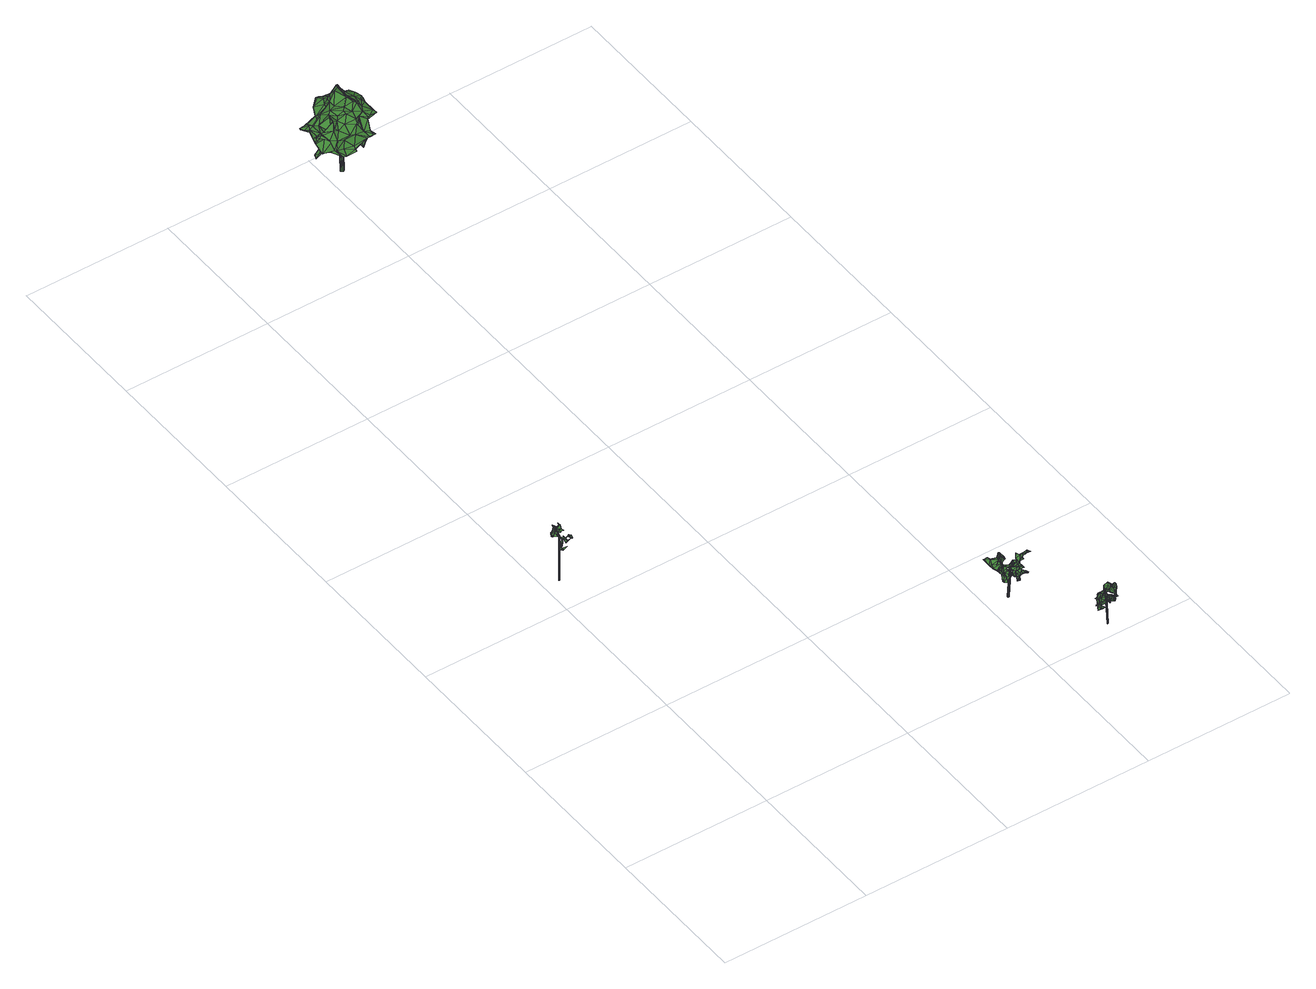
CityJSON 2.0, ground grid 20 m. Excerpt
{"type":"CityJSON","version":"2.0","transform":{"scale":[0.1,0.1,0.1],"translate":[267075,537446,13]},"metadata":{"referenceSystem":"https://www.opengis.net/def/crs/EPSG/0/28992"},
"CityObjects":{
"tree1":{"type":"SolitaryVegetationObject","attributes":{"gtid":602,"crown_width_m":2.61,"crown_median_z":21.17,"crown_r50_m":0.177,"crown_porosity":0.914,"trunk_H_m":7.14,"trunk_DBH_m":0.114,"trunk_radius_m":0.0569,"trunk_base_height_m":14.03,"original_gtid":"686"},"geometry":[{"type":"MultiSurface","lod":"3","boundaries":[[[0,1,2]],[[3,4,5]],[[4,3,6]],[[7,1,8]],[[9,10,11]],[[12,13,14]],[[15,16,17]],[[16,18,19]],[[20,21,22]],[[23,0,6]],[[24,25,26]],[[27,0,3]],[[28,24,26]],[[29,30,31]],[[32,33,34]],[[35,32,34]],[[36,37,38]],[[39,33,32]],[[29,40,30]],[[28,27,3]],[[41,42,23]],[[24,5,4]],[[27,28,26]],[[43,44,45]],[[13,46,14]],[[6,0,27]],[[44,47,48]],[[42,49,38]],[[36,49,38]],[[0,38,49]],[[0,8,1]],[[8,50,7]],[[51,52,53]],[[53,54,51]],[[17,19,18]],[[55,39,56]],[[5,20,22]],[[56,2,1]],[[57,22,58]],[[36,2,37]],[[15,17,59]],[[22,60,21]],[[16,15,18]],[[61,39,55]],[[46,13,62]],[[35,63,32]],[[41,6,3]],[[3,5,28]],[[30,40,31]],[[31,40,29]],[[55,1,7]],[[54,64,51]],[[49,42,23]],[[49,3,0]],[[2,38,0]],[[36,38,2]],[[3,49,23]],[[11,10,65]],[[5,24,28]],[[6,24,4]],[[33,50,66]],[[56,1,55]],[[37,56,8]],[[34,8,56]],[[6,25,24]],[[50,61,7]],[[39,32,35]],[[33,66,67]],[[35,34,56]],[[0,49,37]],[[0,37,8]],[[37,49,23]],[[39,61,34]],[[39,34,33]],[[61,55,7]],[[48,47,43]],[[48,43,45]],[[48,45,44]],[[6,41,23]],[[23,41,3]],[[47,44,9]],[[23,42,37]],[[37,42,38]],[[15,17,18]],[[64,51,52]],[[52,65,11]],[[34,33,67]],[[52,51,54]],[[66,50,67]],[[50,34,67]],[[50,8,34]],[[22,68,5]],[[4,20,5]],[[69,68,4]],[[4,68,22]],[[60,22,57]],[[69,4,5]],[[69,5,68]],[[22,20,4]],[[47,44,43]],[[60,57,70]],[[22,70,57]],[[70,22,60]],[[35,56,39]],[[37,2,56]],[[52,64,11]],[[25,6,27]],[[25,27,26]],[[23,49,0]],[[54,53,52]],[[17,16,19]],[[33,34,50]],[[50,34,61]],[[18,19,71]],[[11,44,9]],[[72,73,74]],[[72,75,74]],[[74,75,76]],[[76,75,77]],[[76,77,74]],[[77,75,78]],[[77,78,74]],[[75,72,79]],[[75,79,78]],[[79,72,78]],[[78,72,74]]]}]},
"tree2":{"type":"SolitaryVegetationObject","attributes":{"gtid":605,"crown_width_m":4.73,"crown_median_z":18.75,"crown_r50_m":0.228,"crown_porosity":0.948,"trunk_H_m":5.01,"trunk_DBH_m":0.171,"trunk_radius_m":0.0854,"trunk_base_height_m":13.74,"original_gtid":"691"},"geometry":[{"type":"MultiSurface","lod":"3","boundaries":[[[80,81,82]],[[83,84,85]],[[86,87,88]],[[89,90,91]],[[92,93,94]],[[95,96,97]],[[98,99,100]],[[101,102,103]],[[90,104,105]],[[106,107,92]],[[106,92,108]],[[101,109,110]],[[111,112,113]],[[114,115,116]],[[114,116,117]],[[85,118,83]],[[119,120,121]],[[89,91,122]],[[123,124,125]],[[118,126,127]],[[128,129,109]],[[130,131,132]],[[133,91,134]],[[91,90,134]],[[135,112,136]],[[104,90,122]],[[80,115,137]],[[138,139,140]],[[90,89,122]],[[126,141,142]],[[108,85,84]],[[143,144,88]],[[83,118,127]],[[145,135,136]],[[146,147,148]],[[82,115,80]],[[101,103,109]],[[97,149,150]],[[126,85,108]],[[85,126,118]],[[151,95,152]],[[153,154,155]],[[130,132,156]],[[156,157,158]],[[159,158,157]],[[159,157,156]],[[160,161,100]],[[131,130,162]],[[163,164,165]],[[166,167,133]],[[157,156,168]],[[169,170,171]],[[166,172,167]],[[173,174,175]],[[82,176,114]],[[145,111,112]],[[112,135,145]],[[169,171,165]],[[140,163,177]],[[153,155,178]],[[153,178,179]],[[180,181,182]],[[183,184,120]],[[88,86,174]],[[178,155,154]],[[131,168,132]],[[116,185,166]],[[165,186,187]],[[113,188,111]],[[90,182,134]],[[189,171,102]],[[128,171,189]],[[190,191,106]],[[150,95,97]],[[88,144,86]],[[192,193,194]],[[195,143,196]],[[189,102,197]],[[184,198,148]],[[146,148,198]],[[158,199,130]],[[107,106,200]],[[184,183,201]],[[184,201,147]],[[170,165,164]],[[109,93,110]],[[202,166,133]],[[203,149,204]],[[150,204,149]],[[205,104,122]],[[146,198,147]],[[147,201,188]],[[206,207,107]],[[206,191,110]],[[194,121,208]],[[194,208,209]],[[202,210,117]],[[125,211,212]],[[193,149,203]],[[133,167,91]],[[162,199,171]],[[210,88,172]],[[120,213,211]],[[103,128,109]],[[144,87,86]],[[176,185,197]],[[149,193,214]],[[149,214,215]],[[204,216,208]],[[134,181,133]],[[202,133,181]],[[202,181,210]],[[182,205,91]],[[182,88,205]],[[131,217,157]],[[95,150,152]],[[218,149,215]],[[219,209,220]],[[172,166,221]],[[126,108,141]],[[137,222,80]],[[203,120,119]],[[175,86,172]],[[172,173,175]],[[170,204,171]],[[160,98,212]],[[223,160,212]],[[163,140,139]],[[129,222,137]],[[125,212,123]],[[101,109,129]],[[216,193,192]],[[144,86,174]],[[134,182,181]],[[224,117,210]],[[119,121,194]],[[155,225,178]],[[136,112,226]],[[160,99,98]],[[194,193,119]],[[160,227,226]],[[96,95,151]],[[228,160,226]],[[228,226,112]],[[211,125,124]],[[222,129,189]],[[106,191,200]],[[206,200,191]],[[143,88,87]],[[143,105,88]],[[196,88,210]],[[196,143,88]],[[147,198,184]],[[157,168,131]],[[86,175,174]],[[223,227,160]],[[113,227,223]],[[202,117,116]],[[221,197,224]],[[110,190,109]],[[183,120,211]],[[162,130,199]],[[229,131,162]],[[157,230,156]],[[216,192,208]],[[170,169,177]],[[81,189,176]],[[222,189,81]],[[131,229,217]],[[113,112,227]],[[206,110,207]],[[223,120,201]],[[219,94,209]],[[179,215,153]],[[137,115,114]],[[132,168,156]],[[179,178,218]],[[172,86,88]],[[150,214,216]],[[171,103,102]],[[96,218,97]],[[165,171,199]],[[82,114,115]],[[184,148,188]],[[184,188,113]],[[218,215,179]],[[151,218,96]],[[182,91,167]],[[147,188,148]],[[111,188,228]],[[112,111,228]],[[218,178,215]],[[211,203,120]],[[205,105,104]],[[221,210,172]],[[172,88,173]],[[203,204,170]],[[227,112,136]],[[210,195,196]],[[195,210,143]],[[177,163,165]],[[177,165,170]],[[207,92,107]],[[210,221,224]],[[194,209,192]],[[209,93,190]],[[209,94,93]],[[88,174,173]],[[120,184,201]],[[231,208,121]],[[222,81,80]],[[154,225,155]],[[176,114,185]],[[106,84,83]],[[83,127,106]],[[100,99,160]],[[90,105,143]],[[193,203,119]],[[187,169,165]],[[197,129,176]],[[162,171,229]],[[81,176,82]],[[221,185,197]],[[123,161,228]],[[160,228,161]],[[190,93,109]],[[230,157,217]],[[164,230,217]],[[180,182,90]],[[193,216,214]],[[202,116,166]],[[224,197,185]],[[120,231,121]],[[88,105,205]],[[183,211,201]],[[152,150,149]],[[152,149,151]],[[151,149,218]],[[178,154,215]],[[84,106,108]],[[127,126,106]],[[192,209,208]],[[158,159,165]],[[129,197,102]],[[129,102,101]],[[117,185,114]],[[224,185,117]],[[138,186,139]],[[187,186,138]],[[139,186,163]],[[177,138,140]],[[200,206,107]],[[108,92,94]],[[130,156,158]],[[138,177,169]],[[138,169,187]],[[208,231,204]],[[212,161,123]],[[98,161,212]],[[172,88,182]],[[128,189,129]],[[203,231,120]],[[110,191,190]],[[172,182,167]],[[122,91,205]],[[165,199,158]],[[227,136,226]],[[171,204,231]],[[203,170,231]],[[103,171,199]],[[98,100,161]],[[144,143,87]],[[153,215,154]],[[223,201,113]],[[124,201,211]],[[106,142,220]],[[106,220,190]],[[188,124,228]],[[228,124,123]],[[103,171,128]],[[197,185,189]],[[114,176,137]],[[129,137,176]],[[164,231,170]],[[217,231,164]],[[229,231,217]],[[231,229,171]],[[110,93,207]],[[92,207,93]],[[230,164,159]],[[212,211,213]],[[186,159,164]],[[165,159,186]],[[186,164,163]],[[230,159,156]],[[223,213,120]],[[212,213,223]],[[114,185,116]],[[210,180,143]],[[142,106,126]],[[190,220,209]],[[90,143,180]],[[220,142,141]],[[220,141,219]],[[94,141,108]],[[94,219,141]],[[210,181,180]],[[145,136,112]],[[150,149,214]],[[97,218,149]],[[216,204,150]],[[221,117,185]],[[166,185,117]],[[166,117,221]],[[189,185,176]],[[113,201,184]],[[188,201,124]],[[232,233,234]],[[232,234,235]],[[233,236,237]],[[233,237,234]],[[234,237,238]],[[234,238,235]],[[237,236,239]],[[237,239,238]],[[238,239,240]],[[238,240,235]],[[239,236,241]],[[239,241,240]],[[240,241,242]],[[240,242,235]],[[241,236,243]],[[241,243,242]],[[243,236,244]],[[243,244,242]],[[242,244,245]],[[242,245,235]],[[244,236,233]],[[244,233,245]],[[245,233,246]],[[245,246,235]],[[246,233,232]],[[246,232,235]]]}]},
"tree3":{"type":"SolitaryVegetationObject","attributes":{"gtid":606,"crown_width_m":3.63,"crown_median_z":17.84,"crown_r50_m":0.184,"crown_porosity":0.936,"trunk_H_m":4.5,"trunk_DBH_m":0.118,"trunk_radius_m":0.0592,"trunk_base_height_m":13.34,"original_gtid":"692"},"geometry":[{"type":"MultiSurface","lod":"3","boundaries":[[[247,248,249]],[[250,251,252]],[[253,254,255]],[[256,257,258]],[[259,260,261]],[[262,263,264]],[[265,266,267]],[[258,257,268]],[[269,258,270]],[[271,272,273]],[[274,275,276]],[[248,277,278]],[[273,279,280]],[[281,282,277]],[[275,274,283]],[[278,284,248]],[[285,286,250]],[[282,286,285]],[[287,288,289]],[[290,291,292]],[[261,293,294]],[[260,293,261]],[[295,296,297]],[[298,276,291]],[[285,299,300]],[[301,299,285]],[[302,303,286]],[[304,270,258]],[[289,305,287]],[[306,273,280]],[[307,308,257]],[[309,310,311]],[[312,311,310]],[[249,302,281]],[[262,264,313]],[[314,315,316]],[[270,304,269]],[[317,318,283]],[[319,251,250]],[[320,286,321]],[[262,313,322]],[[323,324,259]],[[325,326,327]],[[265,267,328]],[[329,293,260]],[[330,331,309]],[[311,307,332]],[[311,308,307]],[[333,334,335]],[[333,336,334]],[[319,291,251]],[[337,338,339]],[[340,253,341]],[[290,292,342]],[[269,256,258]],[[343,335,344]],[[343,344,318]],[[305,345,287]],[[346,274,283]],[[314,277,282]],[[323,288,287]],[[347,348,349]],[[332,350,351]],[[332,351,309]],[[311,332,309]],[[291,319,298]],[[292,276,342]],[[292,291,276]],[[352,271,324]],[[352,272,271]],[[304,329,256]],[[281,247,249]],[[325,327,353]],[[342,276,275]],[[299,354,355]],[[317,343,318]],[[282,302,286]],[[290,342,275]],[[334,299,301]],[[252,283,318]],[[346,283,252]],[[332,307,257]],[[333,266,336]],[[333,355,266]],[[318,343,334]],[[344,334,343]],[[259,295,356]],[[337,357,338]],[[358,338,357]],[[288,352,289]],[[310,359,263]],[[309,359,310]],[[357,264,360]],[[337,360,264]],[[337,264,357]],[[298,361,276]],[[290,346,291]],[[285,314,282]],[[336,266,255]],[[279,362,363]],[[258,261,294]],[[258,294,304]],[[338,364,339]],[[262,337,339]],[[255,266,265]],[[340,327,254]],[[340,254,253]],[[259,356,323]],[[271,273,256]],[[262,365,366]],[[262,366,263]],[[250,252,301]],[[341,253,255]],[[341,255,265]],[[367,368,328]],[[249,303,302]],[[271,256,329]],[[369,279,272]],[[312,370,358]],[[322,363,280]],[[322,280,268]],[[312,310,371]],[[312,371,370]],[[329,260,271]],[[301,285,250]],[[250,372,251]],[[321,286,303]],[[355,333,335]],[[248,373,321]],[[248,321,249]],[[373,248,284]],[[265,266,374]],[[316,277,314]],[[275,274,290]],[[355,375,328]],[[280,376,322]],[[375,377,266]],[[375,266,328]],[[341,374,373]],[[374,341,265]],[[317,283,372]],[[371,263,378]],[[371,310,263]],[[335,343,355]],[[371,347,370]],[[316,315,278]],[[355,354,375]],[[351,330,309]],[[327,326,315]],[[337,379,308]],[[380,379,337]],[[346,252,251]],[[346,251,291]],[[267,266,328]],[[267,328,368]],[[331,359,309]],[[252,334,301]],[[318,334,252]],[[297,296,363]],[[321,373,381]],[[345,323,287]],[[352,323,345]],[[352,324,323]],[[369,362,279]],[[332,330,350]],[[382,330,332]],[[279,376,280]],[[279,363,376]],[[383,288,323]],[[383,323,356]],[[321,303,249]],[[332,257,382]],[[327,340,353]],[[363,362,297]],[[369,383,362]],[[356,295,362]],[[330,384,331]],[[306,331,384]],[[280,322,306]],[[255,254,300]],[[327,300,254]],[[257,308,385]],[[315,314,285]],[[380,385,379]],[[320,317,372]],[[386,312,360]],[[299,317,320]],[[369,352,383]],[[383,352,288]],[[272,352,369]],[[259,324,260]],[[324,271,260]],[[268,385,322]],[[282,281,302]],[[381,374,377]],[[297,362,295]],[[247,277,248]],[[368,367,267]],[[272,279,273]],[[336,255,300]],[[328,267,367]],[[351,350,330]],[[251,372,283]],[[321,381,320]],[[354,320,381]],[[352,305,289]],[[304,256,269]],[[315,284,278]],[[340,341,284]],[[382,387,384]],[[341,373,284]],[[326,340,284]],[[326,325,340]],[[326,284,315]],[[320,354,299]],[[328,266,265]],[[374,381,373]],[[285,300,315]],[[315,300,327]],[[357,360,312]],[[357,312,358]],[[370,347,338]],[[370,338,358]],[[345,305,352]],[[376,363,322]],[[299,355,343]],[[299,343,317]],[[334,344,335]],[[308,379,385]],[[322,313,306]],[[331,306,313]],[[360,308,386]],[[360,337,308]],[[380,322,385]],[[386,308,311]],[[263,359,264]],[[382,384,330]],[[256,387,257]],[[382,257,387]],[[306,387,273]],[[384,387,306]],[[273,387,256]],[[325,353,340]],[[251,346,361]],[[356,362,383]],[[355,328,266]],[[320,372,286]],[[286,372,250]],[[386,311,312]],[[322,380,262]],[[380,337,262]],[[262,339,365]],[[349,365,339]],[[257,385,268]],[[261,258,268]],[[261,295,259]],[[381,377,375]],[[294,293,304]],[[329,304,293]],[[319,251,361]],[[251,283,346]],[[290,274,346]],[[316,278,277]],[[281,277,247]],[[346,274,276]],[[336,299,334]],[[319,361,298]],[[346,276,361]],[[300,299,336]],[[261,268,296]],[[296,268,280]],[[296,280,363]],[[375,354,381]],[[261,296,295]],[[313,360,331]],[[264,360,313]],[[263,366,378]],[[378,366,349]],[[365,349,366]],[[377,374,266]],[[359,331,360]],[[359,360,264]],[[338,347,348]],[[348,364,338]],[[347,371,348]],[[378,348,371]],[[349,348,378]],[[339,364,349]],[[348,349,364]],[[388,389,390]],[[388,390,391]],[[390,389,392]],[[390,392,391]],[[389,393,392]],[[393,389,394]],[[393,394,392]],[[392,394,395]],[[392,395,391]],[[395,394,396]],[[395,396,391]],[[396,394,391]],[[394,389,397]],[[394,397,391]],[[397,389,398]],[[397,398,391]],[[398,389,391]],[[391,389,388]]]}]},
"tree4":{"type":"SolitaryVegetationObject","attributes":{"gtid":328,"crown_width_m":8.36,"crown_median_z":21.38,"crown_r50_m":0.373,"crown_porosity":0.89,"trunk_H_m":7.31,"trunk_DBH_m":0.416,"trunk_radius_m":0.208,"trunk_base_height_m":14.07,"original_gtid":"368"},"geometry":[{"type":"Solid","lod":"3","boundaries":[[[[399,400,401]],[[402,403,404]],[[405,406,407]],[[408,409,410]],[[411,412,413]],[[405,414,415]],[[416,417,418]],[[419,420,421]],[[419,421,422]],[[423,424,425]],[[426,427,428]],[[426,428,429]],[[430,431,432]],[[433,434,435]],[[408,436,409]],[[437,399,401]],[[438,439,430]],[[440,441,442]],[[443,442,441]],[[409,444,410]],[[445,446,447]],[[448,449,450]],[[451,452,453]],[[454,421,455]],[[409,456,444]],[[457,458,459]],[[460,461,462]],[[463,464,465]],[[463,466,464]],[[447,405,415]],[[430,467,431]],[[468,469,470]],[[430,432,438]],[[444,471,410]],[[472,473,474]],[[466,475,464]],[[476,477,454]],[[430,434,467]],[[478,479,480]],[[423,428,481]],[[482,483,402]],[[437,484,399]],[[485,486,487]],[[455,488,489]],[[490,458,457]],[[450,491,492]],[[493,494,495]],[[465,496,497]],[[465,497,463]],[[498,429,428]],[[462,483,440]],[[499,500,501]],[[502,503,445]],[[504,478,505]],[[429,506,435]],[[462,461,470]],[[506,474,435]],[[472,507,508]],[[509,510,511]],[[408,512,436]],[[429,513,506]],[[422,421,454]],[[514,515,516]],[[411,413,517]],[[433,518,519]],[[520,521,422]],[[420,457,522]],[[523,412,411]],[[524,525,526]],[[527,526,525]],[[432,528,529]],[[524,526,530]],[[496,465,531]],[[498,532,533]],[[423,481,534]],[[423,534,424]],[[535,536,487]],[[535,487,486]],[[531,537,538]],[[417,539,540]],[[540,539,541]],[[542,444,456]],[[494,409,495]],[[436,495,409]],[[531,543,496]],[[544,545,546]],[[545,497,546]],[[547,548,549]],[[432,431,550]],[[542,551,406]],[[552,549,553]],[[552,553,453]],[[502,554,555]],[[556,452,451]],[[551,407,406]],[[557,555,558]],[[538,559,560]],[[463,493,466]],[[561,562,563]],[[562,471,563]],[[564,565,480]],[[566,567,564]],[[566,564,480]],[[568,448,569]],[[570,446,550]],[[534,481,571]],[[527,572,526]],[[562,573,540]],[[574,575,576]],[[574,577,575]],[[516,515,578]],[[579,454,455]],[[579,476,454]],[[580,581,559]],[[582,583,422]],[[453,553,584]],[[583,416,520]],[[585,448,586]],[[444,563,471]],[[406,405,447]],[[407,547,549]],[[498,513,429]],[[448,585,566]],[[482,404,587]],[[417,540,418]],[[440,483,588]],[[476,579,507]],[[589,558,571]],[[445,447,415]],[[402,425,403]],[[443,441,581]],[[431,467,433]],[[590,509,511]],[[439,481,427]],[[451,591,592]],[[446,503,550]],[[523,593,412]],[[593,594,412]],[[509,595,510]],[[446,445,503]],[[592,591,596]],[[457,459,597]],[[452,552,453]],[[542,598,599]],[[406,598,542]],[[482,588,483]],[[520,600,561]],[[490,601,458]],[[451,602,556]],[[416,582,417]],[[477,417,582]],[[409,603,604]],[[451,453,584]],[[451,584,548]],[[576,605,574]],[[606,607,608]],[[523,608,607]],[[466,605,475]],[[556,552,452]],[[548,584,549]],[[582,416,583]],[[434,433,467]],[[570,457,446]],[[598,406,609]],[[610,611,501]],[[612,598,561]],[[612,599,598]],[[481,613,589]],[[538,537,580]],[[420,609,447]],[[420,447,457]],[[561,563,612]],[[491,448,492]],[[437,545,484]],[[614,609,420]],[[590,511,615]],[[405,549,414]],[[407,549,405]],[[506,513,616]],[[504,514,617]],[[571,558,569]],[[613,481,618]],[[440,442,460]],[[619,512,577]],[[548,591,451]],[[583,520,422]],[[597,522,457]],[[596,502,445]],[[491,569,448]],[[455,620,579]],[[502,555,529]],[[551,547,407]],[[561,598,614]],[[419,621,420]],[[622,540,541]],[[600,416,573]],[[600,573,562]],[[416,600,520]],[[562,540,622]],[[408,615,577]],[[480,565,478]],[[540,573,418]],[[418,573,416]],[[529,555,557]],[[620,508,579]],[[485,623,486]],[[520,561,521]],[[428,423,572]],[[428,572,498]],[[568,569,558]],[[425,572,423]],[[435,434,426]],[[554,624,568]],[[625,474,506]],[[534,404,403]],[[465,537,531]],[[504,617,478]],[[546,611,544]],[[544,611,487]],[[504,610,514]],[[545,437,603]],[[545,603,494]],[[505,610,504]],[[505,485,610]],[[430,626,434]],[[491,627,569]],[[477,476,507]],[[408,622,615]],[[622,590,615]],[[628,629,507]],[[538,560,543]],[[560,499,543]],[[538,543,531]],[[496,543,501]],[[546,496,501]],[[569,627,571]],[[483,462,630]],[[435,426,429]],[[580,559,538]],[[496,546,497]],[[572,630,468]],[[469,468,630]],[[589,571,481]],[[415,414,602]],[[631,580,632]],[[450,633,587]],[[483,630,402]],[[440,460,462]],[[634,513,498]],[[594,616,513]],[[634,498,468]],[[534,403,424]],[[471,408,410]],[[505,400,485]],[[560,441,499]],[[460,442,635]],[[560,559,441]],[[505,478,565]],[[402,630,572]],[[441,559,581]],[[541,539,509]],[[629,509,539]],[[485,400,399]],[[572,533,526]],[[428,427,481]],[[466,493,619]],[[465,636,537]],[[635,442,443]],[[637,400,505]],[[459,601,597]],[[613,529,557]],[[477,638,454]],[[582,638,477]],[[634,594,513]],[[471,622,408]],[[562,622,471]],[[424,403,425]],[[544,484,545]],[[620,639,473]],[[494,640,545]],[[493,640,494]],[[525,524,641]],[[525,641,527]],[[454,638,422]],[[582,422,638]],[[521,420,621]],[[574,605,466]],[[472,474,507]],[[574,619,577]],[[574,466,619]],[[549,602,414]],[[593,523,510]],[[556,602,552]],[[473,433,435]],[[606,576,511]],[[575,511,576]],[[420,522,421]],[[562,561,600]],[[563,444,612]],[[448,450,492]],[[482,587,588]],[[633,450,449]],[[491,450,627]],[[523,607,510]],[[507,579,508]],[[575,615,511]],[[577,615,575]],[[457,447,446]],[[532,641,524]],[[527,641,532]],[[461,635,581]],[[581,580,631]],[[581,631,461]],[[596,602,592]],[[620,455,639]],[[542,456,551]],[[642,551,456]],[[642,456,437]],[[473,508,620]],[[473,472,508]],[[596,586,568]],[[510,595,643]],[[564,637,505]],[[567,637,564]],[[486,623,536]],[[511,510,607]],[[511,607,606]],[[402,572,425]],[[401,551,642]],[[401,642,437]],[[644,449,479]],[[566,480,449]],[[566,449,448]],[[549,584,553]],[[644,633,449]],[[570,431,645]],[[445,602,596]],[[535,486,536]],[[639,518,646]],[[639,646,473]],[[482,402,404]],[[534,450,404]],[[633,441,587]],[[647,441,633]],[[644,647,633]],[[644,516,647]],[[478,644,479]],[[622,509,590]],[[444,542,612]],[[599,612,542]],[[443,581,635]],[[478,617,644]],[[617,514,644]],[[514,516,644]],[[595,648,616]],[[488,522,597]],[[488,597,490]],[[459,458,601]],[[431,570,550]],[[432,529,618]],[[613,618,529]],[[473,646,433]],[[399,484,623]],[[485,399,623]],[[406,447,609]],[[481,439,618]],[[432,618,438]],[[438,618,439]],[[426,434,626]],[[557,589,613]],[[557,558,589]],[[470,469,462]],[[564,505,565]],[[516,578,647]],[[441,588,587]],[[440,588,441]],[[530,533,532]],[[470,461,631]],[[470,631,413]],[[614,420,521]],[[614,521,561]],[[598,609,614]],[[450,587,404]],[[435,474,473]],[[578,500,499]],[[436,512,495]],[[616,648,625]],[[441,647,578]],[[610,515,514]],[[501,515,610]],[[411,608,523]],[[517,608,411]],[[518,455,489]],[[430,439,626]],[[485,487,611]],[[541,509,622]],[[455,421,488]],[[518,433,646]],[[498,572,532]],[[544,487,536]],[[629,539,507]],[[477,539,417]],[[477,507,539]],[[629,595,509]],[[594,634,412]],[[571,627,534]],[[450,534,627]],[[567,591,548]],[[498,533,468]],[[572,468,533]],[[494,603,409]],[[497,640,463]],[[463,640,493]],[[485,611,610]],[[549,552,602]],[[545,640,497]],[[536,623,484]],[[536,484,544]],[[606,649,576]],[[501,611,546]],[[550,528,432]],[[503,528,550]],[[592,602,451]],[[616,625,506]],[[493,495,512]],[[493,512,619]],[[577,512,408]],[[517,413,632]],[[517,632,537]],[[510,643,593]],[[507,474,628]],[[648,474,625]],[[628,474,648]],[[567,566,585]],[[548,547,650]],[[401,567,650]],[[548,650,567]],[[551,401,650]],[[551,650,547]],[[567,585,586]],[[567,586,591]],[[515,500,578]],[[515,501,500]],[[526,533,530]],[[634,470,412]],[[634,468,470]],[[413,412,470]],[[570,490,457]],[[409,604,456]],[[578,499,441]],[[499,501,543]],[[479,449,480]],[[616,643,595]],[[530,532,524]],[[460,635,461]],[[605,649,475]],[[651,649,517]],[[445,415,602]],[[462,469,630]],[[567,401,400]],[[433,645,431]],[[567,400,637]],[[568,586,448]],[[591,586,596]],[[519,645,433]],[[570,645,519]],[[595,629,652]],[[455,518,639]],[[595,652,648]],[[580,537,632]],[[631,632,413]],[[532,572,527]],[[427,626,439]],[[464,649,636]],[[651,636,649]],[[475,649,464]],[[576,649,605]],[[608,649,606]],[[608,517,649]],[[464,636,465]],[[537,636,517]],[[568,624,596]],[[596,624,502]],[[554,502,624]],[[519,489,490]],[[518,489,519]],[[427,426,626]],[[502,528,503]],[[529,528,502]],[[488,490,489]],[[570,519,490]],[[488,421,522]],[[597,601,490]],[[437,604,603]],[[456,604,437]],[[629,653,652]],[[628,653,629]],[[648,653,628]],[[652,653,648]],[[593,643,594]],[[616,594,643]],[[521,621,422]],[[422,621,419]],[[555,554,558]],[[568,558,554]],[[651,517,636]],[[654,655,656]],[[654,656,657]],[[655,658,659]],[[655,659,656]],[[656,659,660]],[[656,660,657]],[[660,659,661]],[[660,661,657]],[[659,658,662]],[[659,662,661]],[[661,662,663]],[[661,663,657]],[[662,658,664]],[[662,664,663]],[[664,658,665]],[[664,665,663]],[[663,665,666]],[[663,666,657]],[[666,665,667]],[[666,667,657]],[[665,658,668]],[[665,668,667]],[[667,668,669]],[[667,669,657]],[[669,668,670]],[[669,670,657]],[[668,658,671]],[[668,671,670]],[[671,658,672]],[[671,672,670]],[[670,672,673]],[[670,673,657]],[[673,672,674]],[[673,674,657]],[[672,658,675]],[[672,675,674]],[[674,675,676]],[[674,676,657]],[[675,658,677]],[[675,677,676]],[[677,658,678]],[[677,678,676]],[[676,678,679]],[[676,679,657]],[[678,658,680]],[[678,680,679]],[[679,680,681]],[[679,681,657]],[[680,658,682]],[[680,682,681]],[[681,682,654]],[[681,654,657]],[[682,658,655]],[[682,655,654]]]]}]}
},
"vertices":[
[12,446,86],[13,442,92],[13,444,92],[16,447,81],[18,443,76],[18,444,76],[16,446,81],[10,438,88],[14,441,90],[18,425,88],[13,430,88],[14,429,86],[29,433,75],[24,432,75],[23,433,71],[16,436,65],[15,436,63],[16,436,66],[19,435,64],[17,431,64],[21,449,76],[20,451,77],[22,449,76],[16,447,86],[13,445,77],[12,445,78],[11,445,78],[12,449,80],[13,446,77],[19,459,70],[17,454,69],[19,459,69],[18,438,98],[18,436,93],[16,438,92],[17,440,97],[15,450,91],[14,444,92],[16,449,90],[13,437,96],[16,454,69],[20,445,84],[19,447,88],[24,423,85],[21,427,87],[25,423,85],[21,437,76],[22,427,89],[25,426,88],[15,447,87],[14,438,89],[9,425,82],[13,426,82],[13,427,75],[9,424,78],[13,439,91],[14,442,92],[26,449,74],[26,450,74],[16,438,70],[25,450,82],[12,435,90],[20,435,82],[17,442,99],[9,425,83],[14,430,84],[21,436,89],[21,437,89],[22,443,72],[22,442,72],[25,451,82],[23,431,67],[18,440,10],[18,441,10],[17,439,82],[17,440,10],[16,439,82],[16,438,82],[17,438,82],[18,439,10],
[426,117,33],[421,112,39],[418,115,38],[460,121,60],[457,124,62],[456,123,63],[427,133,61],[427,139,62],[424,134,56],[409,144,57],[416,142,51],[412,136,52],[446,125,56],[446,123,54],[445,125,59],[411,113,57],[412,116,61],[412,116,60],[417,96,64],[418,92,64],[417,95,66],[441,121,46],[431,117,45],[438,114,48],[415,144,57],[417,141,56],[452,123,59],[451,129,53],[452,123,62],[441,118,46],[445,124,50],[428,94,76],[427,93,75],[430,97,71],[423,122,39],[419,119,36],[421,124,42],[421,128,42],[456,120,62],[430,116,61],[428,107,64],[431,116,60],[410,144,57],[419,104,69],[423,102,69],[419,106,69],[453,119,63],[455,121,61],[436,111,44],[434,119,41],[441,100,53],[439,99,57],[439,95,58],[415,132,48],[415,135,49],[428,90,76],[428,89,76],[426,118,34],[430,101,45],[426,98,49],[425,98,49],[449,122,62],[451,118,63],[427,142,52],[428,139,62],[428,91,76],[433,113,78],[428,106,78],[435,107,78],[419,118,61],[416,116,55],[413,112,59],[415,112,55],[421,122,70],[420,126,69],[420,123,72],[438,95,57],[437,99,57],[441,101,53],[435,100,56],[421,96,68],[420,100,68],[441,104,53],[429,100,52],[432,101,55],[431,102,52],[419,129,46],[415,132,49],[438,95,58],[429,104,50],[429,108,53],[433,110,53],[423,129,54],[429,128,59],[429,131,61],[428,128,59],[425,119,39],[428,104,50],[420,122,71],[421,121,70],[418,138,50],[417,135,48],[416,137,50],[425,107,67],[432,108,70],[424,123,42],[430,100,52],[431,101,45],[429,100,74],[429,116,45],[446,122,54],[450,125,52],[434,120,60],[427,116,60],[434,120,61],[429,140,48],[429,140,49],[430,124,45],[434,112,75],[440,104,53],[451,126,53],[428,102,69],[419,130,44],[426,113,59],[425,117,56],[416,140,56],[453,125,49],[447,126,52],[433,117,59],[441,117,60],[422,135,48],[424,107,67],[420,100,67],[425,103,68],[420,120,61],[419,121,64],[425,118,56],[435,104,58],[416,117,63],[446,122,62],[449,119,62],[428,129,46],[426,116,38],[426,102,67],[428,129,45],[418,125,75],[425,94,71],[426,94,71],[426,98,72],[435,104,57],[434,100,56],[430,110,57],[430,118,57],[429,120,7],[429,118,58],[429,118,57],[428,120,7],[428,121,7],[429,119,58],[427,121,7],[428,118,58],[427,120,7],[428,117,57],[427,119,7],[428,119,7],[429,117,57],[430,117,57],
[498,38,37],[496,36,39],[499,37,39],[506,32,29],[511,33,27],[510,29,29],[487,21,34],[489,24,33],[494,20,36],[488,9,63],[494,14,62],[489,12,67],[478,14,58],[480,11,60],[485,16,62],[500,26,56],[504,23,54],[504,22,56],[494,17,41],[497,19,39],[495,14,43],[489,16,61],[486,8,67],[486,8,68],[483,12,56],[484,14,53],[488,15,56],[517,33,26],[520,32,26],[516,38,25],[497,37,37],[495,37,37],[488,17,52],[491,19,55],[500,38,36],[500,38,35],[514,30,29],[493,29,38],[502,30,36],[504,34,36],[476,4,48],[475,7,45],[480,5,46],[517,34,24],[512,35,22],[518,35,21],[484,10,62],[486,11,65],[483,15,54],[487,15,58],[485,18,52],[512,38,26],[504,25,34],[495,24,35],[503,26,30],[504,36,38],[503,36,39],[485,8,67],[483,2,50],[494,18,58],[502,15,60],[502,17,60],[505,13,55],[508,20,54],[507,15,58],[511,22,56],[499,22,59],[498,33,37],[494,29,34],[495,37,36],[510,26,33],[513,25,30],[509,35,25],[503,30,36],[500,31,39],[493,21,56],[480,12,54],[481,12,55],[487,28,31],[489,28,31],[491,27,29],[497,15,43],[485,10,62],[499,9,57],[501,15,58],[502,11,59],[503,20,38],[505,24,31],[508,19,34],[499,21,38],[502,26,61],[507,26,54],[501,27,56],[486,25,33],[490,23,38],[522,33,23],[509,23,33],[508,19,33],[475,2,51],[514,33,27],[506,30,50],[506,29,51],[502,30,51],[500,5,57],[500,6,56],[480,7,49],[487,28,30],[501,23,39],[503,20,39],[477,16,56],[508,24,55],[512,26,55],[505,19,56],[504,20,57],[512,38,27],[483,18,52],[488,21,53],[505,27,53],[499,29,53],[501,26,56],[495,11,43],[496,11,43],[483,17,51],[512,26,54],[509,25,53],[509,30,31],[493,28,38],[496,22,38],[501,22,40],[490,22,52],[498,22,39],[506,27,53],[500,22,59],[495,24,61],[499,26,39],[498,11,58],[481,18,51],[498,11,57],[493,18,61],[505,17,58],[493,15,60],[498,21,48],[498,20,3],[498,22,48],[497,21,48],[497,22,48],[498,21,3],[497,20,3],[496,22,48],[496,21,48],[497,19,3],[498,19,3],
[236,1184,66],[238,1178,66],[224,1174,68],[234,1125,89],[238,1120,86],[236,1131,77],[209,1166,52],[205,1178,61],[211,1167,53],[199,1190,96],[208,1191,82],[204,1192,80],[228,1150,119],[220,1141,114],[231,1148,117],[209,1162,50],[208,1159,54],[172,1178,85],[178,1169,93],[180,1176,89],[181,1155,81],[192,1161,71],[181,1155,80],[178,1167,84],[229,1118,87],[238,1119,86],[234,1118,89],[200,1129,89],[211,1124,78],[212,1124,95],[206,1125,96],[195,1117,75],[195,1126,68],[207,1126,65],[185,1127,82],[187,1125,82],[190,1128,94],[209,1199,99],[226,1189,74],[210,1118,74],[210,1120,76],[248,1137,98],[247,1154,93],[250,1138,98],[248,1141,100],[203,1194,71],[208,1156,56],[195,1150,60],[205,1161,64],[237,1146,59],[244,1155,66],[243,1140,66],[219,1159,42],[218,1161,36],[218,1162,37],[173,1154,87],[173,1148,83],[208,1191,72],[191,1153,62],[176,1150,57],[176,1151,57],[252,1137,99],[248,1139,104],[240,1133,104],[225,1185,109],[229,1178,119],[234,1177,112],[224,1185,109],[192,1119,74],[228,1138,105],[237,1133,103],[233,1138,110],[202,1190,80],[181,1144,95],[185,1137,90],[193,1140,99],[226,1180,124],[175,1149,93],[176,1164,91],[257,1168,60],[254,1156,66],[254,1162,60],[226,1119,86],[230,1140,90],[237,1134,98],[231,1191,81],[245,1178,77],[234,1172,79],[244,1181,92],[180,1148,75],[178,1144,70],[179,1149,63],[238,1139,59],[238,1142,59],[217,1195,100],[220,1197,87],[213,1198,99],[244,1182,105],[232,1181,97],[217,1128,106],[245,1162,95],[243,1169,81],[245,1180,93],[211,1146,67],[200,1149,62],[255,1174,72],[252,1172,62],[194,1131,105],[180,1148,96],[179,1145,95],[194,1168,103],[200,1158,114],[207,1168,116],[209,1196,101],[204,1133,108],[255,1172,78],[251,1171,79],[249,1160,69],[227,1159,121],[177,1139,72],[183,1141,69],[177,1183,77],[191,1172,79],[184,1152,64],[215,1150,117],[213,1147,98],[225,1150,93],[230,1141,97],[221,1134,86],[202,1136,67],[208,1132,68],[224,1139,105],[247,1174,106],[213,1130,99],[226,1139,104],[236,1129,76],[236,1168,94],[229,1178,93],[237,1161,114],[249,1164,107],[181,1165,94],[182,1176,88],[188,1164,90],[205,1193,65],[247,1173,101],[243,1185,93],[230,1193,83],[244,1186,96],[213,1168,53],[224,1161,51],[212,1162,47],[196,1133,65],[213,1181,60],[215,1160,42],[216,1160,42],[225,1148,65],[221,1145,72],[216,1160,41],[221,1139,78],[228,1134,72],[249,1159,105],[249,1162,104],[187,1180,71],[183,1184,80],[198,1187,73],[250,1167,61],[256,1168,60],[238,1161,61],[236,1166,57],[228,1147,63],[231,1134,57],[189,1140,67],[233,1131,74],[226,1126,91],[178,1178,86],[216,1181,112],[212,1180,110],[216,1180,114],[210,1185,106],[242,1165,80],[173,1147,92],[243,1157,110],[247,1154,106],[174,1172,86],[173,1176,84],[219,1160,42],[235,1161,60],[230,1160,60],[240,1144,82],[239,1142,100],[223,1130,86],[207,1175,103],[224,1160,51],[220,1158,50],[211,1145,117],[211,1140,116],[197,1156,110],[219,1156,57],[176,1154,60],[197,1184,63],[196,1191,61],[180,1184,78],[175,1150,57],[215,1159,48],[222,1194,84],[219,1189,80],[225,1180,124],[216,1170,127],[209,1162,113],[225,1160,120],[203,1170,69],[248,1178,77],[244,1181,93],[195,1191,63],[211,1124,77],[192,1178,75],[207,1179,104],[198,1140,112],[256,1171,71],[211,1121,75],[212,1189,105],[176,1144,93],[192,1163,83],[195,1179,91],[233,1182,76],[225,1150,64],[194,1139,102],[197,1126,79],[238,1137,66],[185,1149,94],[187,1162,94],[237,1134,99],[237,1146,110],[236,1152,113],[248,1149,79],[219,1132,110],[250,1140,101],[230,1169,114],[242,1170,62],[176,1164,90],[184,1145,87],[220,1191,95],[210,1141,87],[213,1181,73],[203,1147,112],[253,1158,69],[196,1131,79],[189,1138,85],[246,1151,80],[198,1148,105],[225,1177,122],[220,1165,64],[223,1172,117],[200,1159,102],[196,1149,88],[217,1157,84],[220,1158,11],[217,1158,84],[215,1157,84],[218,1158,11],[219,1159,11],[217,1159,84],[216,1159,84],[218,1160,11],[215,1159,84],[217,1160,11],[216,1159,11],[214,1159,84],[214,1158,84],[215,1158,11],[213,1158,84],[213,1157,84],[215,1157,11],[216,1156,11],[214,1156,84],[214,1155,84],[217,1155,11],[215,1155,84],[218,1155,11],[218,1156,11],[216,1155,84],[219,1156,11],[217,1156,84],[220,1157,11]
]}
